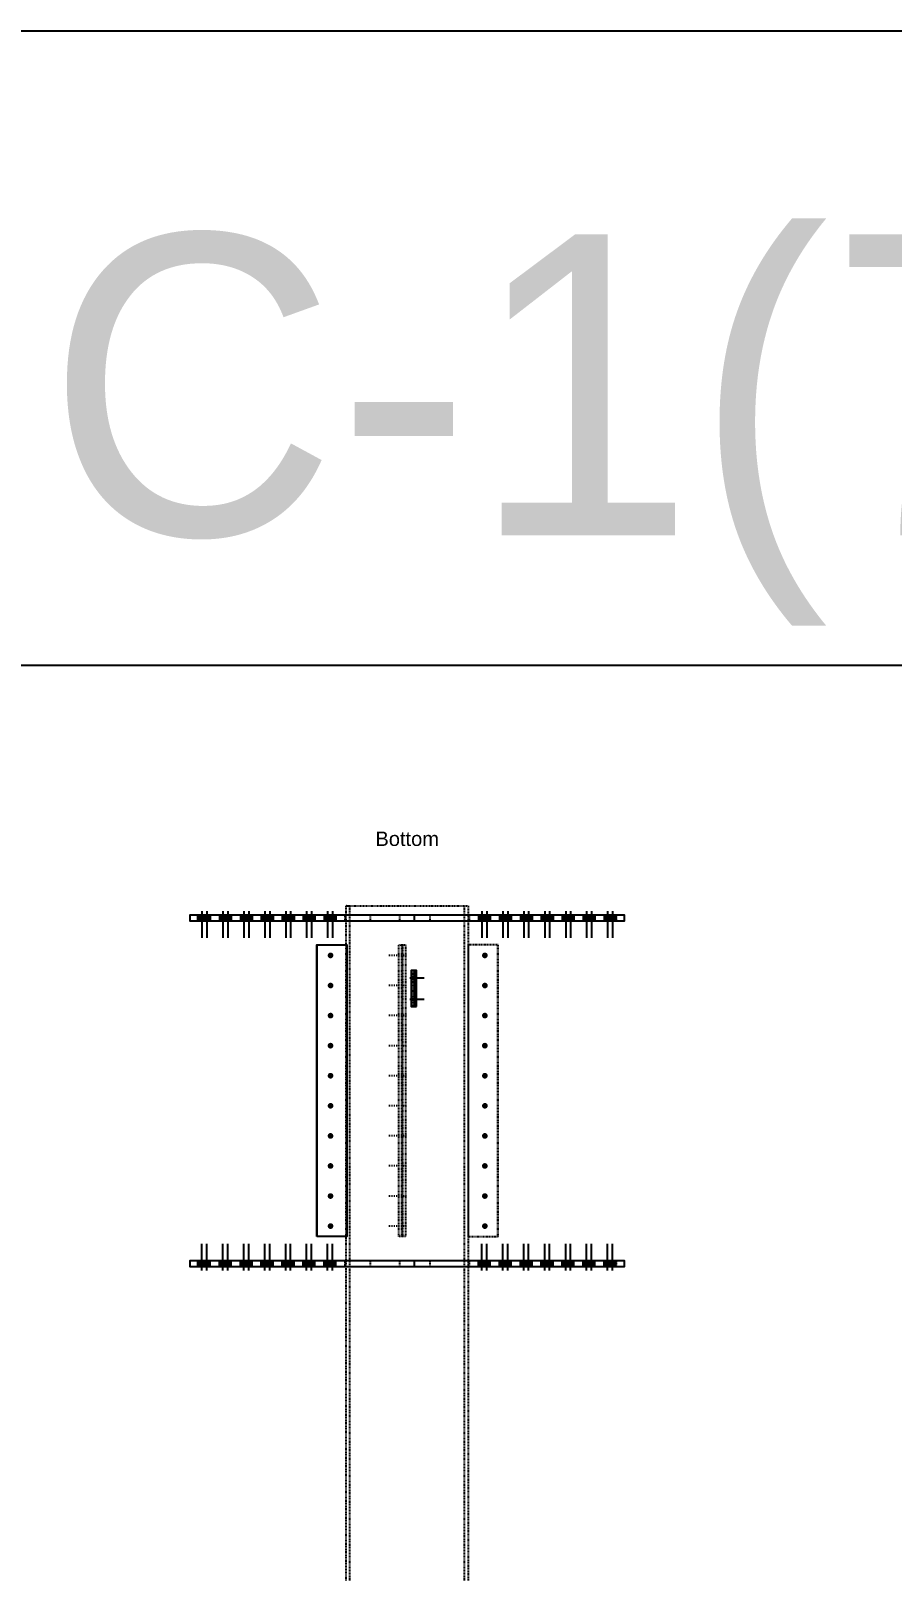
# Model space of a CAD drawing. Header units: millimetres. Extents: x 15962 to 71432, y 9666 to 72266.
# Drawn here: x 24304 to 27168, y 41929 to 47051 of the extents above; entities that cross this region are included whole.
import ezdxf
from ezdxf.enums import TextEntityAlignment as Align

# ---------------------------------------------------------------- set-up
doc = ezdxf.new("R2010")
doc.units = ezdxf.units.MM
doc.header["$LTSCALE"] = 2
doc.linetypes.add('DXK_LINE_DOT1', pattern=[1.8814, 0.9407, -0.9407])
doc.linetypes.add('DXK_LINE_DOT2', pattern=[3.9198, 1.9599, -1.9599])
doc.styles.add('Arial', font='arial.ttf', dxfattribs={"height": 0.2})
doc.styles.add('Comic Sans MS', font='comic.ttf', dxfattribs={"height": 0.2})

msp = doc.modelspace()

# ---------------------------------------------------------------- hatches: boundary and pattern name
at = {"linetype": 'Continuous'}
for points in [[(24884.7938, 44110.288), (24861.7938, 44110.288), (24861.7938, 44091.288), (24884.7938, 44091.288)], [(24901.0188, 44110.288), (24878.0188, 44110.288), (24878.0188, 44091.288), (24901.0188, 44091.288)], [(24954.3831, 44110.288), (24931.3831, 44110.288), (24931.3831, 44091.288), (24954.3831, 44091.288)], [(24970.6081, 44110.288), (24947.6081, 44110.288), (24947.6081, 44091.288), (24970.6081, 44091.288)], [(25023.9724, 44110.288), (25000.9724, 44110.288), (25000.9724, 44091.288), (25023.9724, 44091.288)], [(25040.1974, 44110.288), (25017.1974, 44110.288), (25017.1974, 44091.288), (25040.1974, 44091.288)], [(25093.5617, 44110.288), (25070.5617, 44110.288), (25070.5617, 44091.288), (25093.5617, 44091.288)], [(25109.7866, 44110.288), (25086.7866, 44110.288), (25086.7866, 44091.288), (25109.7866, 44091.288)], [(25163.151, 44110.288), (25140.151, 44110.288), (25140.151, 44091.288), (25163.151, 44091.288)], [(25179.3759, 44110.288), (25156.3759, 44110.288), (25156.3759, 44091.288), (25179.3759, 44091.288)], [(25232.7403, 44110.288), (25209.7403, 44110.288), (25209.7403, 44091.288), (25232.7403, 44091.288)], [(25248.9652, 44110.288), (25225.9652, 44110.288), (25225.9652, 44091.288), (25248.9652, 44091.288)], [(25302.3296, 44110.288), (25279.3296, 44110.288), (25279.3296, 44091.288), (25302.3296, 44091.288)], [(25318.5545, 44110.288), (25295.5545, 44110.288), (25295.5545, 44091.288), (25318.5545, 44091.288)], [(25792.3807, 44091.288), (25815.3807, 44091.288), (25815.3807, 44110.288), (25792.3807, 44110.288)], [(25808.391, 44091.288), (25831.391, 44091.288), (25831.391, 44110.288), (25808.391, 44110.288)], [(25861.9808, 44091.288), (25884.9808, 44091.288), (25884.9808, 44110.288), (25861.9808, 44110.288)], [(25877.9911, 44091.288), (25900.9911, 44091.288), (25900.9911, 44110.288), (25877.9911, 44110.288)], [(25931.5809, 44091.288), (25954.5809, 44091.288), (25954.5809, 44110.288), (25931.5809, 44110.288)], [(25947.5912, 44091.288), (25970.5912, 44091.288), (25970.5912, 44110.288), (25947.5912, 44110.288)], [(26001.1811, 44091.288), (26024.1811, 44091.288), (26024.1811, 44110.288), (26001.1811, 44110.288)], [(26017.1913, 44091.288), (26040.1913, 44091.288), (26040.1913, 44110.288), (26017.1913, 44110.288)], [(26070.7812, 44091.288), (26093.7812, 44091.288), (26093.7812, 44110.288), (26070.7812, 44110.288)], [(26086.7915, 44091.288), (26109.7915, 44091.288), (26109.7915, 44110.288), (26086.7915, 44110.288)], [(26140.3813, 44091.288), (26163.3813, 44091.288), (26163.3813, 44110.288), (26140.3813, 44110.288)], [(26156.3916, 44091.288), (26179.3916, 44091.288), (26179.3916, 44110.288), (26156.3916, 44110.288)], [(26209.9814, 44091.288), (26232.9814, 44091.288), (26232.9814, 44110.288), (26209.9814, 44110.288)], [(26225.9917, 44091.288), (26248.9917, 44091.288), (26248.9917, 44110.288), (26225.9917, 44110.288)], [(25291.1502, 43976.288), (25291.3566, 43978.2632), (25291.9668, 43980.152), (25292.9542, 43981.872), (25294.2755, 43983.3479), (25295.8731, 43984.5153), (25297.6771, 43985.323), (25299.6086, 43985.736), (25301.5833, 43985.736), (25303.5148, 43985.323), (25305.3188, 43984.5153), (25306.9164, 43983.3479), (25308.2377, 43981.872), (25309.2251, 43980.152), (25309.8353, 43978.2632), (25310.0417, 43976.288), (25309.8353, 43974.3129), (25309.2251, 43972.424), (25308.2377, 43970.7041), (25306.9164, 43969.2281), (25305.3188, 43968.0608), (25303.5148, 43967.253), (25301.5833, 43966.8401), (25299.6086, 43966.8401), (25297.6771, 43967.253), (25295.8731, 43968.0608), (25294.2755, 43969.2281), (25292.9542, 43970.7041), (25291.9668, 43972.424), (25291.3566, 43974.3129)], [(25804.2026, 43976.288), (25804.409, 43978.2632), (25805.0192, 43980.152), (25806.0065, 43981.872), (25807.3279, 43983.3479), (25808.9254, 43984.5153), (25810.7294, 43985.323), (25812.6609, 43985.736), (25814.6356, 43985.736), (25816.5672, 43985.323), (25818.3712, 43984.5153), (25819.9687, 43983.3479), (25821.29, 43981.872), (25822.2774, 43980.152), (25822.8876, 43978.2632), (25823.094, 43976.288), (25822.8876, 43974.3129), (25822.2774, 43972.424), (25821.29, 43970.7041), (25819.9687, 43969.2281), (25818.3712, 43968.0608), (25816.5672, 43967.253), (25814.6356, 43966.8401), (25812.6609, 43966.8401), (25810.7294, 43967.253), (25808.9254, 43968.0608), (25807.3279, 43969.2281), (25806.0065, 43970.7041), (25805.0192, 43972.424), (25804.409, 43974.3129)], [(25573.2858, 43901.288), (25573.2695, 43899.8326), (25573.2213, 43898.4409), (25573.1432, 43897.1735), (25573.0386, 43896.086), (25572.9123, 43895.2258), (25572.7696, 43894.6306), (25572.6168, 43894.3264), (25572.4606, 43894.3264), (25572.3078, 43894.6306), (25572.1651, 43895.2258), (25572.0388, 43896.086), (25571.9342, 43897.1735), (25571.8561, 43898.4409), (25571.8079, 43899.8326), (25571.7916, 43901.288), (25571.8079, 43902.7434), (25571.8561, 43904.1352), (25571.9342, 43905.4025), (25572.0388, 43906.49), (25572.1651, 43907.3502), (25572.3078, 43907.9454), (25572.4606, 43908.2497), (25572.6168, 43908.2497), (25572.7696, 43907.9454), (25572.9123, 43907.3502), (25573.0386, 43906.49), (25573.1432, 43905.4025), (25573.2213, 43904.1352), (25573.2695, 43902.7434)], [(25578.0889, 43901.288), (25578.0726, 43899.8326), (25578.0243, 43898.4409), (25577.9462, 43897.1735), (25577.8417, 43896.086), (25577.7154, 43895.2258), (25577.5727, 43894.6306), (25577.4199, 43894.3264), (25577.2637, 43894.3264), (25577.1109, 43894.6306), (25576.9682, 43895.2258), (25576.8418, 43896.086), (25576.7373, 43897.1735), (25576.6592, 43898.4409), (25576.611, 43899.8326), (25576.5946, 43901.288), (25576.611, 43902.7434), (25576.6592, 43904.1352), (25576.7373, 43905.4025), (25576.8418, 43906.49), (25576.9682, 43907.3502), (25577.1109, 43907.9454), (25577.2637, 43908.2497), (25577.4199, 43908.2497), (25577.5727, 43907.9454), (25577.7154, 43907.3502), (25577.8417, 43906.49), (25577.9462, 43905.4025), (25578.0243, 43904.1352), (25578.0726, 43902.7434)], [(25291.1502, 43876.288), (25291.3566, 43878.2632), (25291.9668, 43880.152), (25292.9542, 43881.872), (25294.2755, 43883.3479), (25295.8731, 43884.5153), (25297.6771, 43885.323), (25299.6086, 43885.736), (25301.5833, 43885.736), (25303.5148, 43885.323), (25305.3188, 43884.5153), (25306.9164, 43883.3479), (25308.2377, 43881.872), (25309.2251, 43880.152), (25309.8353, 43878.2632), (25310.0417, 43876.288), (25309.8353, 43874.3129), (25309.2251, 43872.424), (25308.2377, 43870.7041), (25306.9164, 43869.2281), (25305.3188, 43868.0608), (25303.5148, 43867.253), (25301.5833, 43866.8401), (25299.6086, 43866.8401), (25297.6771, 43867.253), (25295.8731, 43868.0608), (25294.2755, 43869.2281), (25292.9542, 43870.7041), (25291.9668, 43872.424), (25291.3566, 43874.3129)], [(25804.2026, 43876.288), (25804.409, 43878.2632), (25805.0192, 43880.152), (25806.0065, 43881.872), (25807.3279, 43883.3479), (25808.9254, 43884.5153), (25810.7294, 43885.323), (25812.6609, 43885.736), (25814.6356, 43885.736), (25816.5672, 43885.323), (25818.3712, 43884.5153), (25819.9687, 43883.3479), (25821.29, 43881.872), (25822.2774, 43880.152), (25822.8876, 43878.2632), (25823.094, 43876.288), (25822.8876, 43874.3129), (25822.2774, 43872.424), (25821.29, 43870.7041), (25819.9687, 43869.2281), (25818.3712, 43868.0608), (25816.5672, 43867.253), (25814.6356, 43866.8401), (25812.6609, 43866.8401), (25810.7294, 43867.253), (25808.9254, 43868.0608), (25807.3279, 43869.2281), (25806.0065, 43870.7041), (25805.0192, 43872.424), (25804.409, 43874.3129)], [(25573.2858, 43831.288), (25573.2695, 43829.8326), (25573.2213, 43828.4409), (25573.1432, 43827.1735), (25573.0386, 43826.086), (25572.9123, 43825.2258), (25572.7696, 43824.6306), (25572.6168, 43824.3264), (25572.4606, 43824.3264), (25572.3078, 43824.6306), (25572.1651, 43825.2258), (25572.0388, 43826.086), (25571.9342, 43827.1735), (25571.8561, 43828.4409), (25571.8079, 43829.8326), (25571.7916, 43831.288), (25571.8079, 43832.7434), (25571.8561, 43834.1352), (25571.9342, 43835.4025), (25572.0388, 43836.49), (25572.1651, 43837.3502), (25572.3078, 43837.9454), (25572.4606, 43838.2497), (25572.6168, 43838.2497), (25572.7696, 43837.9454), (25572.9123, 43837.3502), (25573.0386, 43836.49), (25573.1432, 43835.4025), (25573.2213, 43834.1352), (25573.2695, 43832.7434)], [(25578.0889, 43831.288), (25578.0726, 43829.8326), (25578.0243, 43828.4409), (25577.9462, 43827.1735), (25577.8417, 43826.086), (25577.7154, 43825.2258), (25577.5727, 43824.6306), (25577.4199, 43824.3264), (25577.2637, 43824.3264), (25577.1109, 43824.6306), (25576.9682, 43825.2258), (25576.8418, 43826.086), (25576.7373, 43827.1735), (25576.6592, 43828.4409), (25576.611, 43829.8326), (25576.5946, 43831.288), (25576.611, 43832.7434), (25576.6592, 43834.1352), (25576.7373, 43835.4025), (25576.8418, 43836.49), (25576.9682, 43837.3502), (25577.1109, 43837.9454), (25577.2637, 43838.2497), (25577.4199, 43838.2497), (25577.5727, 43837.9454), (25577.7154, 43837.3502), (25577.8417, 43836.49), (25577.9462, 43835.4025), (25578.0243, 43834.1352), (25578.0726, 43832.7434)], [(25291.1502, 43776.288), (25291.3566, 43778.2632), (25291.9668, 43780.152), (25292.9542, 43781.872), (25294.2755, 43783.3479), (25295.8731, 43784.5153), (25297.6771, 43785.323), (25299.6086, 43785.736), (25301.5833, 43785.736), (25303.5148, 43785.323), (25305.3188, 43784.5153), (25306.9164, 43783.3479), (25308.2377, 43781.872), (25309.2251, 43780.152), (25309.8353, 43778.2632), (25310.0417, 43776.288), (25309.8353, 43774.3129), (25309.2251, 43772.424), (25308.2377, 43770.7041), (25306.9164, 43769.2281), (25305.3188, 43768.0608), (25303.5148, 43767.253), (25301.5833, 43766.8401), (25299.6086, 43766.8401), (25297.6771, 43767.253), (25295.8731, 43768.0608), (25294.2755, 43769.2281), (25292.9542, 43770.7041), (25291.9668, 43772.424), (25291.3566, 43774.3129)], [(25804.2026, 43776.288), (25804.409, 43778.2632), (25805.0192, 43780.152), (25806.0065, 43781.872), (25807.3279, 43783.3479), (25808.9254, 43784.5153), (25810.7294, 43785.323), (25812.6609, 43785.736), (25814.6356, 43785.736), (25816.5672, 43785.323), (25818.3712, 43784.5153), (25819.9687, 43783.3479), (25821.29, 43781.872), (25822.2774, 43780.152), (25822.8876, 43778.2632), (25823.094, 43776.288), (25822.8876, 43774.3129), (25822.2774, 43772.424), (25821.29, 43770.7041), (25819.9687, 43769.2281), (25818.3712, 43768.0608), (25816.5672, 43767.253), (25814.6356, 43766.8401), (25812.6609, 43766.8401), (25810.7294, 43767.253), (25808.9254, 43768.0608), (25807.3279, 43769.2281), (25806.0065, 43770.7041), (25805.0192, 43772.424), (25804.409, 43774.3129)], [(25291.1502, 43676.288), (25291.3566, 43678.2632), (25291.9668, 43680.152), (25292.9542, 43681.872), (25294.2755, 43683.3479), (25295.8731, 43684.5153), (25297.6771, 43685.323), (25299.6086, 43685.736), (25301.5833, 43685.736), (25303.5148, 43685.323), (25305.3188, 43684.5153), (25306.9164, 43683.3479), (25308.2377, 43681.872), (25309.2251, 43680.152), (25309.8353, 43678.2632), (25310.0417, 43676.288), (25309.8353, 43674.3129), (25309.2251, 43672.424), (25308.2377, 43670.7041), (25306.9164, 43669.2281), (25305.3188, 43668.0608), (25303.5148, 43667.253), (25301.5833, 43666.8401), (25299.6086, 43666.8401), (25297.6771, 43667.253), (25295.8731, 43668.0608), (25294.2755, 43669.2281), (25292.9542, 43670.7041), (25291.9668, 43672.424), (25291.3566, 43674.3129)], [(25804.2026, 43676.288), (25804.409, 43678.2632), (25805.0192, 43680.152), (25806.0065, 43681.872), (25807.3279, 43683.3479), (25808.9254, 43684.5153), (25810.7294, 43685.323), (25812.6609, 43685.736), (25814.6356, 43685.736), (25816.5672, 43685.323), (25818.3712, 43684.5153), (25819.9687, 43683.3479), (25821.29, 43681.872), (25822.2774, 43680.152), (25822.8876, 43678.2632), (25823.094, 43676.288), (25822.8876, 43674.3129), (25822.2774, 43672.424), (25821.29, 43670.7041), (25819.9687, 43669.2281), (25818.3712, 43668.0608), (25816.5672, 43667.253), (25814.6356, 43666.8401), (25812.6609, 43666.8401), (25810.7294, 43667.253), (25808.9254, 43668.0608), (25807.3279, 43669.2281), (25806.0065, 43670.7041), (25805.0192, 43672.424), (25804.409, 43674.3129)], [(25291.1502, 43576.288), (25291.3566, 43578.2632), (25291.9668, 43580.152), (25292.9542, 43581.872), (25294.2755, 43583.3479), (25295.8731, 43584.5153), (25297.6771, 43585.323), (25299.6086, 43585.736), (25301.5833, 43585.736), (25303.5148, 43585.323), (25305.3188, 43584.5153), (25306.9164, 43583.3479), (25308.2377, 43581.872), (25309.2251, 43580.152), (25309.8353, 43578.2632), (25310.0417, 43576.288), (25309.8353, 43574.3129), (25309.2251, 43572.424), (25308.2377, 43570.7041), (25306.9164, 43569.2281), (25305.3188, 43568.0608), (25303.5148, 43567.253), (25301.5833, 43566.8401), (25299.6086, 43566.8401), (25297.6771, 43567.253), (25295.8731, 43568.0608), (25294.2755, 43569.2281), (25292.9542, 43570.7041), (25291.9668, 43572.424), (25291.3566, 43574.3129)], [(25804.2026, 43576.288), (25804.409, 43578.2632), (25805.0192, 43580.152), (25806.0065, 43581.872), (25807.3279, 43583.3479), (25808.9254, 43584.5153), (25810.7294, 43585.323), (25812.6609, 43585.736), (25814.6356, 43585.736), (25816.5672, 43585.323), (25818.3712, 43584.5153), (25819.9687, 43583.3479), (25821.29, 43581.872), (25822.2774, 43580.152), (25822.8876, 43578.2632), (25823.094, 43576.288), (25822.8876, 43574.3129), (25822.2774, 43572.424), (25821.29, 43570.7041), (25819.9687, 43569.2281), (25818.3712, 43568.0608), (25816.5672, 43567.253), (25814.6356, 43566.8401), (25812.6609, 43566.8401), (25810.7294, 43567.253), (25808.9254, 43568.0608), (25807.3279, 43569.2281), (25806.0065, 43570.7041), (25805.0192, 43572.424), (25804.409, 43574.3129)], [(25291.1502, 43476.288), (25291.3566, 43478.2632), (25291.9668, 43480.152), (25292.9542, 43481.872), (25294.2755, 43483.3479), (25295.8731, 43484.5153), (25297.6771, 43485.323), (25299.6086, 43485.736), (25301.5833, 43485.736), (25303.5148, 43485.323), (25305.3188, 43484.5153), (25306.9164, 43483.3479), (25308.2377, 43481.872), (25309.2251, 43480.152), (25309.8353, 43478.2632), (25310.0417, 43476.288), (25309.8353, 43474.3129), (25309.2251, 43472.424), (25308.2377, 43470.7041), (25306.9164, 43469.2281), (25305.3188, 43468.0608), (25303.5148, 43467.253), (25301.5833, 43466.8401), (25299.6086, 43466.8401), (25297.6771, 43467.253), (25295.8731, 43468.0608), (25294.2755, 43469.2281), (25292.9542, 43470.7041), (25291.9668, 43472.424), (25291.3566, 43474.3129)], [(25804.2026, 43476.288), (25804.409, 43478.2632), (25805.0192, 43480.152), (25806.0065, 43481.872), (25807.3279, 43483.3479), (25808.9254, 43484.5153), (25810.7294, 43485.323), (25812.6609, 43485.736), (25814.6356, 43485.736), (25816.5672, 43485.323), (25818.3712, 43484.5153), (25819.9687, 43483.3479), (25821.29, 43481.872), (25822.2774, 43480.152), (25822.8876, 43478.2632), (25823.094, 43476.288), (25822.8876, 43474.3129), (25822.2774, 43472.424), (25821.29, 43470.7041), (25819.9687, 43469.2281), (25818.3712, 43468.0608), (25816.5672, 43467.253), (25814.6356, 43466.8401), (25812.6609, 43466.8401), (25810.7294, 43467.253), (25808.9254, 43468.0608), (25807.3279, 43469.2281), (25806.0065, 43470.7041), (25805.0192, 43472.424), (25804.409, 43474.3129)], [(25291.1502, 43376.288), (25291.3566, 43378.2632), (25291.9668, 43380.152), (25292.9542, 43381.872), (25294.2755, 43383.3479), (25295.8731, 43384.5153), (25297.6771, 43385.323), (25299.6086, 43385.736), (25301.5833, 43385.736), (25303.5148, 43385.323), (25305.3188, 43384.5153), (25306.9164, 43383.3479), (25308.2377, 43381.872), (25309.2251, 43380.152), (25309.8353, 43378.2632), (25310.0417, 43376.288), (25309.8353, 43374.3129), (25309.2251, 43372.424), (25308.2377, 43370.7041), (25306.9164, 43369.2281), (25305.3188, 43368.0608), (25303.5148, 43367.253), (25301.5833, 43366.8401), (25299.6086, 43366.8401), (25297.6771, 43367.253), (25295.8731, 43368.0608), (25294.2755, 43369.2281), (25292.9542, 43370.7041), (25291.9668, 43372.424), (25291.3566, 43374.3129)], [(25804.2026, 43376.288), (25804.409, 43378.2632), (25805.0192, 43380.152), (25806.0065, 43381.872), (25807.3279, 43383.3479), (25808.9254, 43384.5153), (25810.7294, 43385.323), (25812.6609, 43385.736), (25814.6356, 43385.736), (25816.5672, 43385.323), (25818.3712, 43384.5153), (25819.9687, 43383.3479), (25821.29, 43381.872), (25822.2774, 43380.152), (25822.8876, 43378.2632), (25823.094, 43376.288), (25822.8876, 43374.3129), (25822.2774, 43372.424), (25821.29, 43370.7041), (25819.9687, 43369.2281), (25818.3712, 43368.0608), (25816.5672, 43367.253), (25814.6356, 43366.8401), (25812.6609, 43366.8401), (25810.7294, 43367.253), (25808.9254, 43368.0608), (25807.3279, 43369.2281), (25806.0065, 43370.7041), (25805.0192, 43372.424), (25804.409, 43374.3129)], [(25291.1502, 43276.288), (25291.3566, 43278.2632), (25291.9668, 43280.152), (25292.9542, 43281.872), (25294.2755, 43283.3479), (25295.8731, 43284.5153), (25297.6771, 43285.323), (25299.6086, 43285.736), (25301.5833, 43285.736), (25303.5148, 43285.323), (25305.3188, 43284.5153), (25306.9164, 43283.3479), (25308.2377, 43281.872), (25309.2251, 43280.152), (25309.8353, 43278.2632), (25310.0417, 43276.288), (25309.8353, 43274.3129), (25309.2251, 43272.424), (25308.2377, 43270.7041), (25306.9164, 43269.2281), (25305.3188, 43268.0608), (25303.5148, 43267.253), (25301.5833, 43266.8401), (25299.6086, 43266.8401), (25297.6771, 43267.253), (25295.8731, 43268.0608), (25294.2755, 43269.2281), (25292.9542, 43270.7041), (25291.9668, 43272.424), (25291.3566, 43274.3129)], [(25804.2026, 43276.288), (25804.409, 43278.2632), (25805.0192, 43280.152), (25806.0065, 43281.872), (25807.3279, 43283.3479), (25808.9254, 43284.5153), (25810.7294, 43285.323), (25812.6609, 43285.736), (25814.6356, 43285.736), (25816.5672, 43285.323), (25818.3712, 43284.5153), (25819.9687, 43283.3479), (25821.29, 43281.872), (25822.2774, 43280.152), (25822.8876, 43278.2632), (25823.094, 43276.288), (25822.8876, 43274.3129), (25822.2774, 43272.424), (25821.29, 43270.7041), (25819.9687, 43269.2281), (25818.3712, 43268.0608), (25816.5672, 43267.253), (25814.6356, 43266.8401), (25812.6609, 43266.8401), (25810.7294, 43267.253), (25808.9254, 43268.0608), (25807.3279, 43269.2281), (25806.0065, 43270.7041), (25805.0192, 43272.424), (25804.409, 43274.3129)], [(25291.1502, 43176.288), (25291.3566, 43178.2632), (25291.9668, 43180.152), (25292.9542, 43181.872), (25294.2755, 43183.3479), (25295.8731, 43184.5153), (25297.6771, 43185.323), (25299.6086, 43185.736), (25301.5833, 43185.736), (25303.5148, 43185.323), (25305.3188, 43184.5153), (25306.9164, 43183.3479), (25308.2377, 43181.872), (25309.2251, 43180.152), (25309.8353, 43178.2632), (25310.0417, 43176.288), (25309.8353, 43174.3129), (25309.2251, 43172.424), (25308.2377, 43170.7041), (25306.9164, 43169.2281), (25305.3188, 43168.0608), (25303.5148, 43167.253), (25301.5833, 43166.8401), (25299.6086, 43166.8401), (25297.6771, 43167.253), (25295.8731, 43168.0608), (25294.2755, 43169.2281), (25292.9542, 43170.7041), (25291.9668, 43172.424), (25291.3566, 43174.3129)], [(25804.2026, 43176.288), (25804.409, 43178.2632), (25805.0192, 43180.152), (25806.0065, 43181.872), (25807.3279, 43183.3479), (25808.9254, 43184.5153), (25810.7294, 43185.323), (25812.6609, 43185.736), (25814.6356, 43185.736), (25816.5672, 43185.323), (25818.3712, 43184.5153), (25819.9687, 43183.3479), (25821.29, 43181.872), (25822.2774, 43180.152), (25822.8876, 43178.2632), (25823.094, 43176.288), (25822.8876, 43174.3129), (25822.2774, 43172.424), (25821.29, 43170.7041), (25819.9687, 43169.2281), (25818.3712, 43168.0608), (25816.5672, 43167.253), (25814.6356, 43166.8401), (25812.6609, 43166.8401), (25810.7294, 43167.253), (25808.9254, 43168.0608), (25807.3279, 43169.2281), (25806.0065, 43170.7041), (25805.0192, 43172.424), (25804.409, 43174.3129)], [(25291.1502, 43076.288), (25291.3566, 43078.2632), (25291.9668, 43080.152), (25292.9542, 43081.872), (25294.2755, 43083.3479), (25295.8731, 43084.5153), (25297.6771, 43085.323), (25299.6086, 43085.736), (25301.5833, 43085.736), (25303.5148, 43085.323), (25305.3188, 43084.5153), (25306.9164, 43083.3479), (25308.2377, 43081.872), (25309.2251, 43080.152), (25309.8353, 43078.2632), (25310.0417, 43076.288), (25309.8353, 43074.3129), (25309.2251, 43072.424), (25308.2377, 43070.7041), (25306.9164, 43069.2281), (25305.3188, 43068.0608), (25303.5148, 43067.253), (25301.5833, 43066.8401), (25299.6086, 43066.8401), (25297.6771, 43067.253), (25295.8731, 43068.0608), (25294.2755, 43069.2281), (25292.9542, 43070.7041), (25291.9668, 43072.424), (25291.3566, 43074.3129)], [(25804.2026, 43076.288), (25804.409, 43078.2632), (25805.0192, 43080.152), (25806.0065, 43081.872), (25807.3279, 43083.3479), (25808.9254, 43084.5153), (25810.7294, 43085.323), (25812.6609, 43085.736), (25814.6356, 43085.736), (25816.5672, 43085.323), (25818.3712, 43084.5153), (25819.9687, 43083.3479), (25821.29, 43081.872), (25822.2774, 43080.152), (25822.8876, 43078.2632), (25823.094, 43076.288), (25822.8876, 43074.3129), (25822.2774, 43072.424), (25821.29, 43070.7041), (25819.9687, 43069.2281), (25818.3712, 43068.0608), (25816.5672, 43067.253), (25814.6356, 43066.8401), (25812.6609, 43066.8401), (25810.7294, 43067.253), (25808.9254, 43068.0608), (25807.3279, 43069.2281), (25806.0065, 43070.7041), (25805.0192, 43072.424), (25804.409, 43074.3129)], [(24884.7938, 42961.288), (24861.7938, 42961.288), (24861.7938, 42942.288), (24884.7938, 42942.288)], [(24901.0188, 42961.288), (24878.0188, 42961.288), (24878.0188, 42942.288), (24901.0188, 42942.288)], [(24954.3831, 42961.288), (24931.3831, 42961.288), (24931.3831, 42942.288), (24954.3831, 42942.288)], [(24970.6081, 42961.288), (24947.6081, 42961.288), (24947.6081, 42942.288), (24970.6081, 42942.288)], [(25023.9724, 42961.288), (25000.9724, 42961.288), (25000.9724, 42942.288), (25023.9724, 42942.288)], [(25040.1974, 42961.288), (25017.1974, 42961.288), (25017.1974, 42942.288), (25040.1974, 42942.288)], [(25093.5617, 42961.288), (25070.5617, 42961.288), (25070.5617, 42942.288), (25093.5617, 42942.288)], [(25109.7866, 42961.288), (25086.7866, 42961.288), (25086.7866, 42942.288), (25109.7866, 42942.288)], [(25163.151, 42961.288), (25140.151, 42961.288), (25140.151, 42942.288), (25163.151, 42942.288)], [(25179.3759, 42961.288), (25156.3759, 42961.288), (25156.3759, 42942.288), (25179.3759, 42942.288)], [(25232.7403, 42961.288), (25209.7403, 42961.288), (25209.7403, 42942.288), (25232.7403, 42942.288)], [(25248.9652, 42961.288), (25225.9652, 42961.288), (25225.9652, 42942.288), (25248.9652, 42942.288)], [(25302.3296, 42961.288), (25279.3296, 42961.288), (25279.3296, 42942.288), (25302.3296, 42942.288)], [(25318.5545, 42961.288), (25295.5545, 42961.288), (25295.5545, 42942.288), (25318.5545, 42942.288)], [(25792.3807, 42942.288), (25815.3807, 42942.288), (25815.3807, 42961.288), (25792.3807, 42961.288)], [(25808.391, 42942.288), (25831.391, 42942.288), (25831.391, 42961.288), (25808.391, 42961.288)], [(25861.9808, 42942.288), (25884.9808, 42942.288), (25884.9808, 42961.288), (25861.9808, 42961.288)], [(25877.9911, 42942.288), (25900.9911, 42942.288), (25900.9911, 42961.288), (25877.9911, 42961.288)], [(25931.5809, 42942.288), (25954.5809, 42942.288), (25954.5809, 42961.288), (25931.5809, 42961.288)], [(25947.5912, 42942.288), (25970.5912, 42942.288), (25970.5912, 42961.288), (25947.5912, 42961.288)], [(26001.1811, 42942.288), (26024.1811, 42942.288), (26024.1811, 42961.288), (26001.1811, 42961.288)], [(26017.1913, 42942.288), (26040.1913, 42942.288), (26040.1913, 42961.288), (26017.1913, 42961.288)], [(26070.7812, 42942.288), (26093.7812, 42942.288), (26093.7812, 42961.288), (26070.7812, 42961.288)], [(26086.7915, 42942.288), (26109.7915, 42942.288), (26109.7915, 42961.288), (26086.7915, 42961.288)], [(26140.3813, 42942.288), (26163.3813, 42942.288), (26163.3813, 42961.288), (26140.3813, 42961.288)], [(26156.3916, 42942.288), (26179.3916, 42942.288), (26179.3916, 42961.288), (26156.3916, 42961.288)], [(26209.9814, 42942.288), (26232.9814, 42942.288), (26232.9814, 42961.288), (26209.9814, 42961.288)], [(26225.9917, 42942.288), (26248.9917, 42942.288), (26248.9917, 42961.288), (26225.9917, 42961.288)]]:
    msp.add_hatch(color=3, dxfattribs=at).paths.add_polyline_path(points)

# ---------------------------------------------------------------- linework, layer by layer
msp.add_line((21662.6717, 44941.3608), (30654.4032, 44941.3608))
at = {"color": 3, "linetype": 'Continuous'}
for p, q in [((24861.7938, 44110.288), (24861.7938, 44091.288)), ((24873.2938, 44123.488), (24873.2938, 44035.288)), ((24878.0188, 44110.288), (24878.0188, 44091.288)), ((24884.7938, 44110.288), (24884.7938, 44091.288)), ((24889.5188, 44123.488), (24889.5188, 44035.288)), ((24901.0188, 44110.288), (24901.0188, 44091.288)), ((24931.3831, 44110.288), (24931.3831, 44091.288)), ((24942.8831, 44123.488), (24942.8831, 44035.288)), ((24947.6081, 44110.288), (24947.6081, 44091.288)), ((24954.3831, 44110.288), (24954.3831, 44091.288)), ((24959.1081, 44123.488), (24959.1081, 44035.288)), ((24970.6081, 44110.288), (24970.6081, 44091.288)), ((25000.9724, 44110.288), (25000.9724, 44091.288)), ((25012.4724, 44123.488), (25012.4724, 44035.288)), ((25017.1974, 44110.288), (25017.1974, 44091.288)), ((25023.9724, 44110.288), (25023.9724, 44091.288)), ((25028.6974, 44123.488), (25028.6974, 44035.288)), ((25040.1974, 44110.288), (25040.1974, 44091.288)), ((25070.5617, 44110.288), (25070.5617, 44091.288)), ((25082.0617, 44123.488), (25082.0617, 44035.288)), ((25086.7866, 44110.288), (25086.7866, 44091.288)), ((25093.5617, 44110.288), (25093.5617, 44091.288)), ((25098.2866, 44123.488), (25098.2866, 44035.288)), ((25109.7866, 44110.288), (25109.7866, 44091.288)), ((25140.151, 44110.288), (25140.151, 44091.288)), ((25151.651, 44123.488), (25151.651, 44035.288)), ((25156.3759, 44110.288), (25156.3759, 44091.288)), ((25163.151, 44110.288), (25163.151, 44091.288)), ((25167.8759, 44123.488), (25167.8759, 44035.288)), ((25179.3759, 44110.288), (25179.3759, 44091.288)), ((25209.7403, 44110.288), (25209.7403, 44091.288)), ((25221.2403, 44123.488), (25221.2403, 44035.288)), ((25225.9652, 44110.288), (25225.9652, 44091.288)), ((25232.7403, 44110.288), (25232.7403, 44091.288)), ((25237.4652, 44123.488), (25237.4652, 44035.288)), ((25248.9652, 44110.288), (25248.9652, 44091.288)), ((25279.3296, 44110.288), (25279.3296, 44091.288)), ((25290.8296, 44123.488), (25290.8296, 44035.288)), ((25295.5545, 44110.288), (25295.5545, 44091.288)), ((25302.3296, 44110.288), (25302.3296, 44091.288)), ((25307.0545, 44123.488), (25307.0545, 44035.288)), ((25318.5545, 44110.288), (25318.5545, 44091.288)), ((25792.3807, 44110.288), (25792.3807, 44091.288)), ((25803.8807, 44123.488), (25803.8807, 44035.288)), ((25808.391, 44110.288), (25808.391, 44091.288)), ((25815.3807, 44110.288), (25815.3807, 44091.288)), ((25819.891, 44123.488), (25819.891, 44035.288)), ((25831.391, 44110.288), (25831.391, 44091.288)), ((25861.9808, 44110.288), (25861.9808, 44091.288)), ((25873.4808, 44123.488), (25873.4808, 44035.288)), ((25877.9911, 44110.288), (25877.9911, 44091.288)), ((25884.9808, 44110.288), (25884.9808, 44091.288)), ((25889.4911, 44123.488), (25889.4911, 44035.288)), ((25900.9911, 44110.288), (25900.9911, 44091.288)), ((25931.5809, 44110.288), (25931.5809, 44091.288)), ((25943.0809, 44123.488), (25943.0809, 44035.288)), ((25947.5912, 44110.288), (25947.5912, 44091.288)), ((25954.5809, 44110.288), (25954.5809, 44091.288)), ((25959.0912, 44123.488), (25959.0912, 44035.288)), ((25970.5912, 44110.288), (25970.5912, 44091.288)), ((26001.1811, 44110.288), (26001.1811, 44091.288)), ((26012.6811, 44123.488), (26012.6811, 44035.288)), ((26017.1913, 44110.288), (26017.1913, 44091.288)), ((26024.1811, 44110.288), (26024.1811, 44091.288)), ((26028.6913, 44123.488), (26028.6913, 44035.288)), ((26040.1913, 44110.288), (26040.1913, 44091.288)), ((26070.7812, 44110.288), (26070.7812, 44091.288)), ((26082.2812, 44123.488), (26082.2812, 44035.288)), ((26086.7915, 44110.288), (26086.7915, 44091.288)), ((26093.7812, 44110.288), (26093.7812, 44091.288)), ((26098.2915, 44123.488), (26098.2915, 44035.288)), ((26109.7915, 44110.288), (26109.7915, 44091.288)), ((26140.3813, 44110.288), (26140.3813, 44091.288)), ((26151.8813, 44123.488), (26151.8813, 44035.288)), ((26156.3916, 44110.288), (26156.3916, 44091.288)), ((26163.3813, 44110.288), (26163.3813, 44091.288)), ((26167.8916, 44123.488), (26167.8916, 44035.288)), ((26179.3916, 44110.288), (26179.3916, 44091.288)), ((26209.9814, 44110.288), (26209.9814, 44091.288)), ((26221.4814, 44123.488), (26221.4814, 44035.288)), ((26225.9917, 44110.288), (26225.9917, 44091.288)), ((26232.9814, 44110.288), (26232.9814, 44091.288)), ((26237.4917, 44123.488), (26237.4917, 44035.288)), ((26248.9917, 44110.288), (26248.9917, 44091.288)), ((25297.0139, 43976.288), (25303.4778, 43976.288)), ((25814.7754, 43976.288), (25808.3115, 43976.288)), ((25564.6639, 43901.288), (25607.3388, 43901.288)), ((25569.467, 43901.288), (25612.1418, 43901.288)), ((25297.0139, 43876.288), (25303.4778, 43876.288)), ((25814.7754, 43876.288), (25808.3115, 43876.288)), ((25564.6639, 43831.288), (25607.3388, 43831.288)), ((25569.467, 43831.288), (25612.1418, 43831.288)), ((25297.0139, 43776.288), (25303.4778, 43776.288)), ((25814.7754, 43776.288), (25808.3115, 43776.288)), ((25297.0139, 43676.288), (25303.4778, 43676.288)), ((25814.7754, 43676.288), (25808.3115, 43676.288)), ((25297.0139, 43576.288), (25303.4778, 43576.288)), ((25814.7754, 43576.288), (25808.3115, 43576.288)), ((25297.0139, 43476.288), (25303.4778, 43476.288)), ((25814.7754, 43476.288), (25808.3115, 43476.288)), ((25297.0139, 43376.288), (25303.4778, 43376.288)), ((25814.7754, 43376.288), (25808.3115, 43376.288)), ((25297.0139, 43276.288), (25303.4778, 43276.288)), ((25814.7754, 43276.288), (25808.3115, 43276.288)), ((25297.0139, 43176.288), (25303.4778, 43176.288)), ((25814.7754, 43176.288), (25808.3115, 43176.288)), ((25297.0139, 43076.288), (25303.4778, 43076.288)), ((25814.7754, 43076.288), (25808.3115, 43076.288)), ((24873.2938, 42929.088), (24873.2938, 43017.288)), ((24889.5188, 42929.088), (24889.5188, 43017.288)), ((24942.8831, 42929.088), (24942.8831, 43017.288)), ((24959.1081, 42929.088), (24959.1081, 43017.288)), ((25012.4724, 42929.088), (25012.4724, 43017.288)), ((25028.6974, 42929.088), (25028.6974, 43017.288)), ((25082.0617, 42929.088), (25082.0617, 43017.288)), ((25098.2866, 42929.088), (25098.2866, 43017.288)), ((25151.651, 42929.088), (25151.651, 43017.288)), ((25167.8759, 42929.088), (25167.8759, 43017.288)), ((25221.2403, 42929.088), (25221.2403, 43017.288)), ((25237.4652, 42929.088), (25237.4652, 43017.288)), ((25290.8296, 42929.088), (25290.8296, 43017.288)), ((25307.0545, 42929.088), (25307.0545, 43017.288)), ((25803.8807, 42929.088), (25803.8807, 43017.288)), ((25819.891, 42929.088), (25819.891, 43017.288)), ((25873.4808, 42929.088), (25873.4808, 43017.288)), ((25889.4911, 42929.088), (25889.4911, 43017.288)), ((25943.0809, 42929.088), (25943.0809, 43017.288)), ((25959.0912, 42929.088), (25959.0912, 43017.288)), ((26012.6811, 42929.088), (26012.6811, 43017.288)), ((26028.6913, 42929.088), (26028.6913, 43017.288)), ((26082.2812, 42929.088), (26082.2812, 43017.288)), ((26098.2915, 42929.088), (26098.2915, 43017.288)), ((26151.8813, 42929.088), (26151.8813, 43017.288)), ((26167.8916, 42929.088), (26167.8916, 43017.288)), ((26221.4814, 42929.088), (26221.4814, 43017.288)), ((26237.4917, 42929.088), (26237.4917, 43017.288)), ((24861.7938, 42942.288), (24861.7938, 42961.288)), ((24878.0188, 42942.288), (24878.0188, 42961.288)), ((24884.7938, 42942.288), (24884.7938, 42961.288)), ((24901.0188, 42942.288), (24901.0188, 42961.288)), ((24931.3831, 42942.288), (24931.3831, 42961.288)), ((24947.6081, 42942.288), (24947.6081, 42961.288)), ((24954.3831, 42942.288), (24954.3831, 42961.288)), ((24970.6081, 42942.288), (24970.6081, 42961.288)), ((25000.9724, 42942.288), (25000.9724, 42961.288)), ((25017.1974, 42942.288), (25017.1974, 42961.288)), ((25023.9724, 42942.288), (25023.9724, 42961.288)), ((25040.1974, 42942.288), (25040.1974, 42961.288)), ((25070.5617, 42942.288), (25070.5617, 42961.288)), ((25086.7866, 42942.288), (25086.7866, 42961.288)), ((25093.5617, 42942.288), (25093.5617, 42961.288)), ((25109.7866, 42942.288), (25109.7866, 42961.288)), ((25140.151, 42942.288), (25140.151, 42961.288)), ((25156.3759, 42942.288), (25156.3759, 42961.288)), ((25163.151, 42942.288), (25163.151, 42961.288)), ((25179.3759, 42942.288), (25179.3759, 42961.288)), ((25209.7403, 42942.288), (25209.7403, 42961.288)), ((25225.9652, 42942.288), (25225.9652, 42961.288)), ((25232.7403, 42942.288), (25232.7403, 42961.288)), ((25248.9652, 42942.288), (25248.9652, 42961.288)), ((25279.3296, 42942.288), (25279.3296, 42961.288)), ((25295.5545, 42942.288), (25295.5545, 42961.288)), ((25302.3296, 42942.288), (25302.3296, 42961.288)), ((25318.5545, 42942.288), (25318.5545, 42961.288)), ((25792.3807, 42942.288), (25792.3807, 42961.288)), ((25808.391, 42942.288), (25808.391, 42961.288)), ((25815.3807, 42942.288), (25815.3807, 42961.288)), ((25831.391, 42942.288), (25831.391, 42961.288)), ((25861.9808, 42942.288), (25861.9808, 42961.288)), ((25877.9911, 42942.288), (25877.9911, 42961.288)), ((25884.9808, 42942.288), (25884.9808, 42961.288)), ((25900.9911, 42942.288), (25900.9911, 42961.288)), ((25931.5809, 42942.288), (25931.5809, 42961.288)), ((25947.5912, 42942.288), (25947.5912, 42961.288)), ((25954.5809, 42942.288), (25954.5809, 42961.288)), ((25970.5912, 42942.288), (25970.5912, 42961.288)), ((26001.1811, 42942.288), (26001.1811, 42961.288)), ((26017.1913, 42942.288), (26017.1913, 42961.288)), ((26024.1811, 42942.288), (26024.1811, 42961.288)), ((26040.1913, 42942.288), (26040.1913, 42961.288)), ((26070.7812, 42942.288), (26070.7812, 42961.288)), ((26086.7915, 42942.288), (26086.7915, 42961.288)), ((26093.7812, 42942.288), (26093.7812, 42961.288)), ((26109.7915, 42942.288), (26109.7915, 42961.288)), ((26140.3813, 42942.288), (26140.3813, 42961.288)), ((26156.3916, 42942.288), (26156.3916, 42961.288)), ((26163.3813, 42942.288), (26163.3813, 42961.288)), ((26179.3916, 42942.288), (26179.3916, 42961.288)), ((26209.9814, 42942.288), (26209.9814, 42961.288)), ((26225.9917, 42942.288), (26225.9917, 42961.288)), ((26232.9814, 42942.288), (26232.9814, 42961.288)), ((26248.9917, 42942.288), (26248.9917, 42961.288))]:
    msp.add_line(p, q, dxfattribs=at)
at = {"color": 7, "linetype": 'DXK_LINE_DOT1'}
for p, q in [((25347.8563, 44110.288), (25347.8563, 44091.288)), ((25364.7972, 28907.288), (25364.7972, 44141.288)), ((25433.2434, 44091.288), (25433.2434, 44110.288)), ((25531.2374, 44091.288), (25531.2374, 44110.288)), ((25632.1138, 44091.288), (25632.1138, 44110.288)), ((25745.9248, 28907.288), (25745.9248, 44141.288)), ((25762.9064, 44091.288), (25762.9064, 44110.288)), ((26251.0631, 44091.288), (26251.0631, 44110.288)), ((25354.2144, 43041.288), (25354.2144, 44011.288)), ((25537.8621, 43041.288), (25537.8621, 44011.288)), ((25539.6601, 44011.288), (25539.6601, 43041.288)), ((25857.3239, 43041.288), (25857.3239, 44011.288)), ((25574.7687, 43806.288), (25574.7687, 43926.288)), ((25347.8563, 42961.288), (25347.8563, 42942.288)), ((25433.2434, 42942.288), (25433.2434, 42961.288)), ((25531.2374, 42942.288), (25531.2374, 42961.288)), ((25632.1138, 42942.288), (25632.1138, 42961.288)), ((25762.9064, 42942.288), (25762.9064, 42961.288)), ((26251.0631, 42942.288), (26251.0631, 42961.288))]:
    msp.add_line(p, q, dxfattribs=at)
at = {"color": 7, "linetype": 'Continuous'}
for p, q in [((25580.1438, 44091.288), (25580.1438, 44110.288)), ((25255.853, 43041.288), (25255.853, 44011.288)), ((25758.9625, 43041.288), (25758.9625, 44011.288)), ((25580.0102, 43806.288), (25580.0102, 43926.288)), ((25580.1438, 42942.288), (25580.1438, 42961.288))]:
    msp.add_line(p, q, dxfattribs=at)
at = {"color": 3, "linetype": 'DXK_LINE_DOT2'}
for p, q in [((25553.6986, 43976.288), (25493.4845, 43976.288)), ((25553.6986, 43876.288), (25493.4845, 43876.288)), ((25553.6986, 43776.288), (25493.4845, 43776.288)), ((25553.6986, 43676.288), (25493.4845, 43676.288)), ((25553.6986, 43576.288), (25493.4845, 43576.288)), ((25553.6986, 43476.288), (25493.4845, 43476.288)), ((25553.6986, 43376.288), (25493.4845, 43376.288)), ((25553.6986, 43276.288), (25493.4845, 43276.288)), ((25553.6986, 43176.288), (25493.4845, 43176.288)), ((25553.6986, 43076.288), (25493.4845, 43076.288))]:
    msp.add_line(p, q, dxfattribs=at)
msp.add_lwpolyline([(21662.6717, 47050.6489), (30654.4032, 47050.6489), (30654.4032, 28358.4557), (21662.6717, 28358.4557)], close=True)
at = {"color": 7, "linetype": 'Continuous'}
for points in [[(24859.8575, 44091.288), (24859.8575, 44110.288), (24833.1302, 44110.288), (24833.1302, 44091.288), (26277.747, 44091.288), (26277.747, 44110.288), (24859.8575, 44110.288)], [(24859.8575, 42942.288), (24859.8575, 42961.288), (24833.1302, 42961.288), (24833.1302, 42942.288), (26277.747, 42942.288), (26277.747, 42961.288), (24859.8575, 42961.288)]]:
    msp.add_lwpolyline(points, dxfattribs=at)
at = {"color": 7, "linetype": 'DXK_LINE_DOT1'}
for points in [[(25353.5206, 44141.288), (25352.8246, 44141.288), (25353.5206, 44141.288), (25360.3495, 44141.288), (25757.8974, 44141.288), (25757.8974, 44110.288), (25757.8974, 44091.288), (25757.8974, 42961.288), (25757.8974, 42942.288), (25757.8974, 39860.288), (25757.8974, 39841.288)], [(25352.8246, 33986.288), (25352.8246, 34346.288), (25352.8246, 34391.288), (25352.8246, 34410.288), (25352.8246, 38992.288), (25352.8246, 39011.288), (25352.8246, 39091.288), (25352.8246, 39761.288), (25352.8246, 39841.288), (25352.8246, 39860.288), (25352.8246, 42942.288), (25352.8246, 42961.288), (25352.8246, 43041.288), (25352.8246, 44011.288), (25352.8246, 44091.288), (25352.8246, 44110.288), (25352.8246, 44141.288)]]:
    msp.add_lwpolyline(points, dxfattribs=at)
at = {"color": 7, "linetype": 'Continuous'}
for points in [[(25254.7857, 43041.288), (25254.7857, 44011.288), (25355.2818, 44011.288), (25355.2818, 43041.288)], [(25585.9759, 43806.288), (25585.9759, 43926.288), (25568.803, 43926.288), (25568.803, 43806.288)]]:
    msp.add_lwpolyline(points, close=True, dxfattribs=at)
at = {"color": 7, "linetype": 'DXK_LINE_DOT1'}
for points in [[(25527.9193, 43041.288), (25527.9193, 44011.288), (25549.603, 44011.288), (25549.603, 43041.288)], [(25858.3912, 43041.288), (25858.3912, 44011.288), (25757.8951, 44011.288), (25757.8951, 43041.288)]]:
    msp.add_lwpolyline(points, close=True, dxfattribs=at)

# ---------------------------------------------------------------- texts
at = {"color": 6, "style": 'Comic Sans MS'}
msp.add_text('C-1(7)', height=1000, dxfattribs=at).set_placement((26250.7599, 45373.6042), align=Align.CENTER)

# ---------------------------------------------------------------- next in the draw order: wipeouts: each hides what was drawn before it
at = {"color": 0, "linetype": 'Continuous'}
msp.add_wipeout([(25660.9024, 44340.2676), (25660.9024, 44390.2676), (25449.8185, 44390.2676), (25449.8185, 44340.2676)], dxfattribs=at)

# ---------------------------------------------------------------- next in the draw order: texts
at = {"color": 96, "linetype": 'Continuous', "style": 'Arial'}
msp.add_text('Bottom', height=47.75391, dxfattribs=at).set_placement((25449.8185, 44340.2676))

doc.saveas('drawing.dxf')
